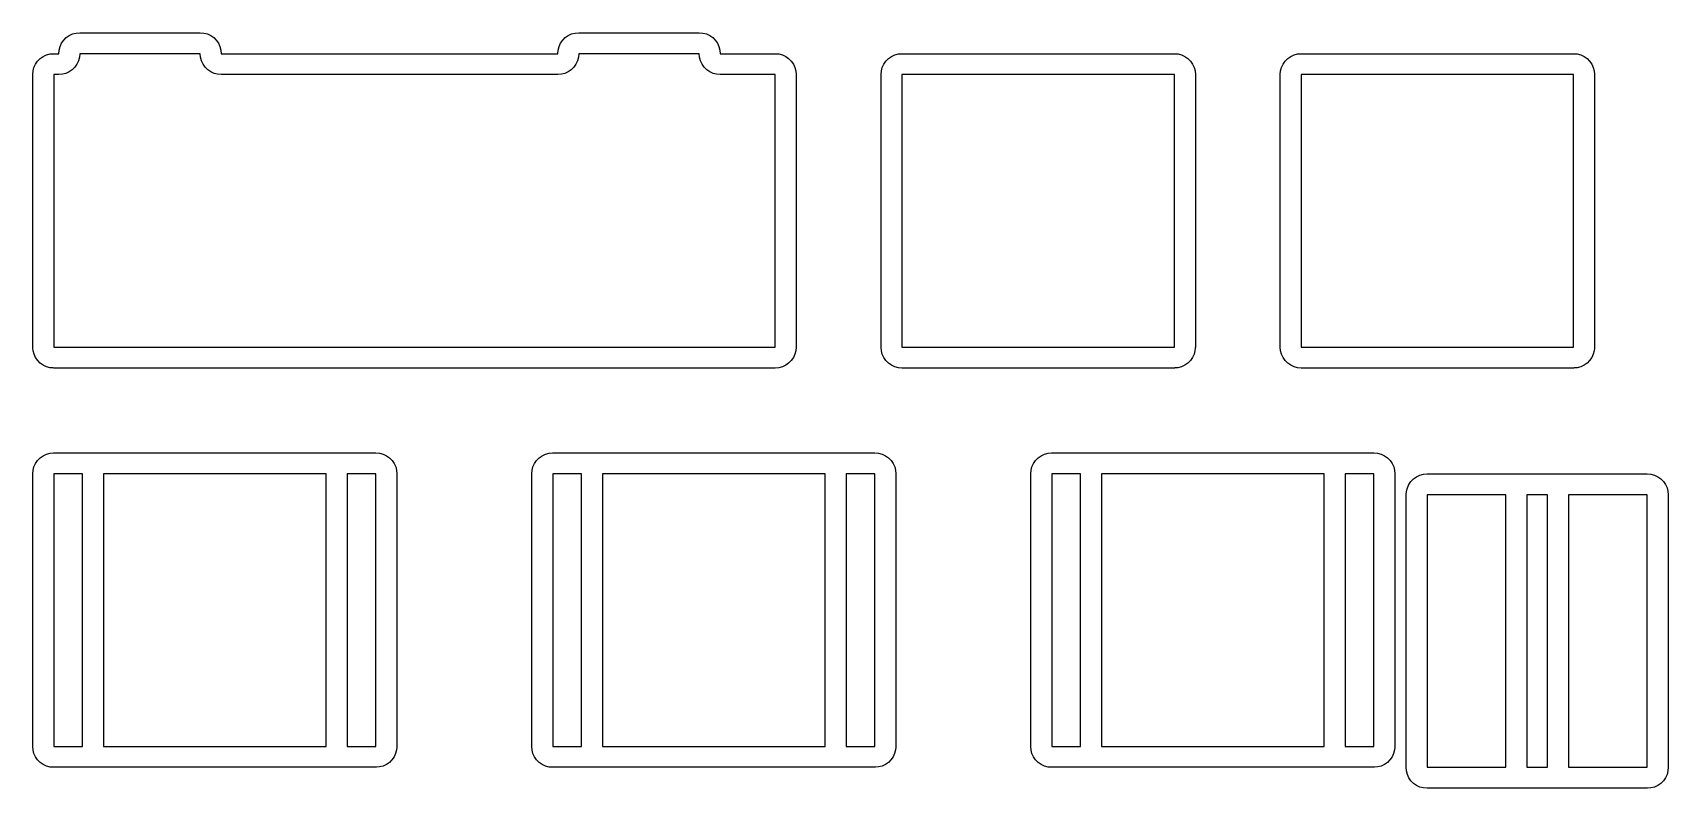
# Model space of a CAD drawing. Extents: x 2.4 to 14.3, y -7 to -3.4.
# Drawn here: x 2.517 to 5.59, y -6.991 to -5.572 of the extents above; entities that cross this region are included whole.
import ezdxf

# ---------------------------------------------------------------- set-up
doc = ezdxf.new("R2010")
doc.units = 0
doc.header["$MEASUREMENT"] = 0
doc.layers.add('BLACK', color=7, linetype='CONTINUOUS')

msp = doc.modelspace()

# ---------------------------------------------------------------- linework, layer by layer
at = {"layer": 'BLACK', "linetype": 'CONTINUOUS'}
for p, q in [((2.56856, -5.59751), (2.57146, -5.59129)), ((2.57146, -5.59129), (2.5754, -5.58567)), ((2.5754, -5.58567), (2.58025, -5.58081)), ((2.58025, -5.58081), (2.58588, -5.57688)), ((2.58588, -5.57688), (2.5921, -5.57398)), ((2.5921, -5.57398), (2.59873, -5.5722)), ((2.59873, -5.5722), (2.60556, -5.5716)), ((2.60556, -5.5716), (2.60556, -5.5716)), ((2.60556, -5.5716), (2.83194, -5.5716)), ((2.83194, -5.5716), (2.83194, -5.5716)), ((2.83194, -5.5716), (2.83878, -5.5722)), ((2.83194, -5.5716), (2.83194, -5.5716)), ((2.83878, -5.5722), (2.84541, -5.57398)), ((2.84541, -5.57398), (2.85162, -5.57688)), ((2.85162, -5.57688), (2.85725, -5.58082)), ((2.85725, -5.58082), (2.8621, -5.58567)), ((2.8621, -5.58567), (2.86603, -5.59129)), ((2.86603, -5.59129), (2.86893, -5.59751)), ((3.50606, -5.59751), (3.50896, -5.59129)), ((3.50896, -5.59129), (3.5129, -5.58567)), ((3.5129, -5.58567), (3.51775, -5.58081)), ((3.51775, -5.58081), (3.52338, -5.57688)), ((3.52338, -5.57688), (3.5296, -5.57398)), ((3.5296, -5.57398), (3.53623, -5.5722)), ((3.53623, -5.5722), (3.54306, -5.5716)), ((3.54306, -5.5716), (3.54306, -5.5716)), ((3.54306, -5.5716), (3.76944, -5.5716)), ((3.76944, -5.5716), (3.76944, -5.5716)), ((3.76944, -5.5716), (3.76944, -5.5716)), ((3.76944, -5.5716), (3.77628, -5.5722)), ((3.77628, -5.5722), (3.78291, -5.57398)), ((3.78291, -5.57398), (3.78912, -5.57688)), ((3.78912, -5.57688), (3.79475, -5.58082)), ((3.79475, -5.58082), (3.7996, -5.58567)), ((3.7996, -5.58567), (3.80353, -5.59129)), ((3.80353, -5.59129), (3.80643, -5.59751)), ((2.52644, -5.62504), (2.53129, -5.62019)), ((2.53129, -5.62019), (2.53691, -5.61625)), ((2.53691, -5.61625), (2.54313, -5.61335)), ((2.54313, -5.61335), (2.54976, -5.61157)), ((2.54976, -5.61157), (2.55656, -5.61098)), ((2.55656, -5.61098), (2.55659, -5.61097)), ((2.55659, -5.61097), (2.56619, -5.61097)), ((2.56619, -5.61097), (2.56679, -5.60414)), ((2.56619, -5.61097), (2.56619, -5.61097)), ((2.56679, -5.60414), (2.56856, -5.59751)), ((2.60496, -5.61781), (2.60319, -5.62444)), ((2.60556, -5.61097), (2.60496, -5.61781)), ((2.83194, -5.61097), (2.60556, -5.61097)), ((2.60556, -5.61097), (2.60556, -5.61097)), ((2.83194, -5.61098), (2.83194, -5.61097)), ((2.83194, -5.61097), (2.83194, -5.61097)), ((2.83194, -5.61099), (2.83194, -5.61098)), ((2.83194, -5.61098), (2.83194, -5.61098)), ((2.83194, -5.61098), (2.83194, -5.61098)), ((2.83254, -5.61781), (2.83194, -5.61099)), ((2.83431, -5.62444), (2.83254, -5.61781)), ((2.86893, -5.59751), (2.87071, -5.60414)), ((2.87071, -5.60414), (2.87131, -5.61097)), ((2.87131, -5.61097), (2.87131, -5.61097)), ((2.87131, -5.61097), (2.87131, -5.61097)), ((2.87131, -5.61097), (2.87131, -5.61097)), ((2.87131, -5.61097), (2.87131, -5.61097)), ((2.87131, -5.61097), (3.50369, -5.61097)), ((3.50369, -5.61097), (3.50429, -5.60414)), ((3.50369, -5.61097), (3.50369, -5.61097)), ((3.50429, -5.60414), (3.50606, -5.59751)), ((3.54246, -5.61781), (3.54069, -5.62444)), ((3.54306, -5.61097), (3.54246, -5.61781)), ((3.76944, -5.61097), (3.54306, -5.61097)), ((3.54306, -5.61097), (3.54306, -5.61097)), ((3.76944, -5.61098), (3.76944, -5.61097)), ((3.76944, -5.61097), (3.76944, -5.61097)), ((3.76944, -5.61099), (3.76944, -5.61098)), ((3.76944, -5.61098), (3.76944, -5.61098)), ((3.76944, -5.61098), (3.76944, -5.61098)), ((3.77004, -5.61781), (3.76944, -5.61099)), ((3.77181, -5.62444), (3.77004, -5.61781)), ((3.80643, -5.59751), (3.80821, -5.60414)), ((3.80821, -5.60414), (3.80881, -5.61097)), ((3.80881, -5.61097), (3.80881, -5.61097)), ((3.80881, -5.61097), (3.80881, -5.61097)), ((3.80881, -5.61097), (3.80881, -5.61097)), ((3.80881, -5.61097), (3.80881, -5.61097)), ((3.80881, -5.61097), (3.91216, -5.61097)), ((3.91216, -5.61097), (3.91216, -5.61097)), ((3.91216, -5.61097), (3.91216, -5.61097)), ((3.91216, -5.61097), (3.91899, -5.61157)), ((3.91899, -5.61157), (3.92562, -5.61335)), ((3.92562, -5.61335), (3.93184, -5.61625)), ((3.93184, -5.61625), (3.93746, -5.62019)), ((3.93746, -5.62019), (3.94231, -5.62504)), ((4.12019, -5.62504), (4.12504, -5.62019)), ((4.12504, -5.62019), (4.13066, -5.61625)), ((4.13066, -5.61625), (4.13688, -5.61335)), ((4.13688, -5.61335), (4.14351, -5.61157)), ((4.14351, -5.61157), (4.15034, -5.61097)), ((4.15034, -5.61097), (4.15034, -5.61097)), ((4.15034, -5.61097), (4.15034, -5.61097)), ((4.15034, -5.61097), (4.66216, -5.61097)), ((4.66216, -5.61097), (4.66216, -5.61097)), ((4.66216, -5.61097), (4.66899, -5.61157)), ((4.66216, -5.61097), (4.66216, -5.61097)), ((4.66899, -5.61157), (4.67562, -5.61335)), ((4.67562, -5.61335), (4.68184, -5.61625)), ((4.68184, -5.61625), (4.68746, -5.62019)), ((4.68746, -5.62019), (4.69231, -5.62504)), ((4.87019, -5.62504), (4.87504, -5.62019)), ((4.87504, -5.62019), (4.88066, -5.61625)), ((4.88066, -5.61625), (4.88688, -5.61335)), ((4.88688, -5.61335), (4.89351, -5.61157)), ((4.89351, -5.61157), (4.90034, -5.61097)), ((4.90034, -5.61097), (4.90034, -5.61097)), ((4.90034, -5.61097), (4.90034, -5.61097)), ((4.90034, -5.61097), (5.41216, -5.61097)), ((5.41216, -5.61097), (5.41216, -5.61097)), ((5.41216, -5.61097), (5.41899, -5.61157)), ((5.41216, -5.61097), (5.41216, -5.61097)), ((5.41899, -5.61157), (5.42562, -5.61335)), ((5.42562, -5.61335), (5.43184, -5.61625)), ((5.43184, -5.61625), (5.43746, -5.62019)), ((5.43746, -5.62019), (5.44231, -5.62504)), ((2.51722, -5.65034), (2.51782, -5.64351)), ((2.51722, -6.16216), (2.51722, -5.65034)), ((2.51722, -5.65034), (2.51722, -5.65034)), ((2.51722, -5.65034), (2.51722, -5.65034)), ((2.51782, -5.64351), (2.5196, -5.63688)), ((2.5196, -5.63688), (2.5225, -5.63066)), ((2.5225, -5.63066), (2.52644, -5.62504)), ((2.56619, -5.65034), (2.55659, -5.65034)), ((2.55659, -5.65034), (2.55659, -5.65034)), ((2.55659, -5.65034), (2.55659, -5.65034)), ((2.55659, -5.65034), (2.55659, -6.16128)), ((2.57303, -5.64975), (2.56619, -5.65034)), ((2.56619, -5.65034), (2.56619, -5.65034)), ((2.56619, -5.65034), (2.56619, -5.65034)), ((2.56619, -5.65034), (2.56619, -5.65034)), ((2.56619, -5.65034), (2.56619, -5.65034)), ((2.57966, -5.64797), (2.57303, -5.64975)), ((2.58588, -5.64507), (2.57966, -5.64797)), ((2.5915, -5.64113), (2.58588, -5.64507)), ((2.59635, -5.63628), (2.5915, -5.64113)), ((2.60029, -5.63066), (2.59635, -5.63628)), ((2.60319, -5.62444), (2.60029, -5.63066)), ((2.83721, -5.63066), (2.83431, -5.62444)), ((2.84115, -5.63628), (2.83721, -5.63066)), ((2.846, -5.64113), (2.84115, -5.63628)), ((2.85162, -5.64507), (2.846, -5.64113)), ((2.85784, -5.64797), (2.85162, -5.64507)), ((2.86447, -5.64975), (2.85784, -5.64797)), ((2.87131, -5.65034), (2.86447, -5.64975)), ((3.50369, -5.65034), (2.87131, -5.65034)), ((2.87131, -5.65034), (2.87131, -5.65034)), ((2.87131, -5.65034), (2.87131, -5.65034)), ((3.51053, -5.64975), (3.50369, -5.65034)), ((3.50369, -5.65034), (3.50369, -5.65034)), ((3.50369, -5.65034), (3.50369, -5.65034)), ((3.50369, -5.65034), (3.50369, -5.65034)), ((3.50369, -5.65034), (3.50369, -5.65034)), ((3.51716, -5.64797), (3.51053, -5.64975)), ((3.52338, -5.64507), (3.51716, -5.64797)), ((3.529, -5.64113), (3.52338, -5.64507)), ((3.53385, -5.63628), (3.529, -5.64113)), ((3.53779, -5.63066), (3.53385, -5.63628)), ((3.54069, -5.62444), (3.53779, -5.63066)), ((3.77471, -5.63066), (3.77181, -5.62444)), ((3.77865, -5.63628), (3.77471, -5.63066)), ((3.7835, -5.64113), (3.77865, -5.63628)), ((3.78912, -5.64507), (3.7835, -5.64113)), ((3.79534, -5.64797), (3.78912, -5.64507)), ((3.80197, -5.64975), (3.79534, -5.64797)), ((3.80881, -5.65034), (3.80197, -5.64975)), ((3.91215, -5.65034), (3.80881, -5.65034)), ((3.80881, -5.65034), (3.80881, -5.65034)), ((3.91216, -5.65035), (3.91215, -5.65034)), ((3.91215, -5.65034), (3.91215, -5.65034)), ((3.91215, -5.65034), (3.91215, -5.65034)), ((3.91216, -6.16216), (3.91216, -5.65035)), ((3.94231, -5.62504), (3.94625, -5.63066)), ((3.94625, -5.63066), (3.94915, -5.63688)), ((3.94915, -5.63688), (3.95093, -5.64351)), ((3.95093, -5.64351), (3.95153, -5.65034)), ((3.95153, -5.65034), (3.95153, -5.65034)), ((3.95153, -5.65034), (3.95153, -5.65034)), ((3.95153, -5.65034), (3.95153, -6.16216)), ((4.11097, -5.65034), (4.11157, -5.64351)), ((4.11097, -6.16216), (4.11097, -5.65034)), ((4.11097, -5.65034), (4.11097, -5.65034)), ((4.11097, -5.65034), (4.11097, -5.65034)), ((4.11157, -5.64351), (4.11335, -5.63688)), ((4.11335, -5.63688), (4.11625, -5.63066)), ((4.11625, -5.63066), (4.12019, -5.62504)), ((4.15035, -5.65034), (4.15034, -5.65035)), ((4.15034, -5.65035), (4.15034, -6.16215)), ((4.15035, -5.65034), (4.15035, -5.65034)), ((4.66215, -5.65034), (4.15035, -5.65034)), ((4.66216, -5.65035), (4.66215, -5.65034)), ((4.66215, -5.65034), (4.66215, -5.65034)), ((4.66216, -6.16129), (4.66216, -5.65035)), ((4.69231, -5.62504), (4.69625, -5.63066)), ((4.69625, -5.63066), (4.69915, -5.63688)), ((4.69915, -5.63688), (4.70093, -5.64351)), ((4.70093, -5.64351), (4.70153, -5.65034)), ((4.70153, -5.65034), (4.70153, -5.65034)), ((4.70153, -5.65034), (4.70153, -5.65034)), ((4.70153, -5.65034), (4.70153, -6.16216)), ((4.86097, -5.65034), (4.86157, -5.64351)), ((4.86097, -6.16216), (4.86097, -5.65034)), ((4.86097, -5.65034), (4.86097, -5.65034)), ((4.86097, -5.65034), (4.86097, -5.65034)), ((4.86157, -5.64351), (4.86335, -5.63688)), ((4.86335, -5.63688), (4.86625, -5.63066)), ((4.86625, -5.63066), (4.87019, -5.62504)), ((4.90035, -5.65034), (4.90034, -5.65035)), ((4.90034, -5.65035), (4.90034, -6.16215)), ((4.90035, -5.65034), (4.90035, -5.65034)), ((5.41215, -5.65034), (4.90035, -5.65034)), ((5.41216, -5.65035), (5.41215, -5.65034)), ((5.41215, -5.65034), (5.41215, -5.65034)), ((5.41216, -6.16129), (5.41216, -5.65035)), ((5.44231, -5.62504), (5.44625, -5.63066)), ((5.44625, -5.63066), (5.44915, -5.63688)), ((5.44915, -5.63688), (5.45093, -5.64351)), ((5.45093, -5.64351), (5.45153, -5.65034)), ((5.45153, -5.65034), (5.45153, -5.65034)), ((5.45153, -5.65034), (5.45153, -5.65034)), ((5.45153, -5.65034), (5.45153, -6.16216)), ((2.51751, -6.16416), (2.51722, -6.16216)), ((2.51793, -6.16895), (2.51751, -6.16416)), ((2.51971, -6.17558), (2.51793, -6.16895)), ((2.52261, -6.1818), (2.51971, -6.17558)), ((2.55659, -6.16128), (2.5567, -6.16211)), ((2.5567, -6.16211), (2.5567, -6.16211)), ((2.5567, -6.16211), (2.5567, -6.16211)), ((2.5567, -6.16211), (2.5567, -6.16211)), ((2.5567, -6.16211), (2.5567, -6.16211)), ((2.5567, -6.16211), (2.55704, -6.16216)), ((2.55704, -6.16216), (3.91216, -6.16216)), ((3.94915, -6.17562), (3.94625, -6.18184)), ((3.95093, -6.16899), (3.94915, -6.17562)), ((3.95153, -6.16216), (3.95093, -6.16899)), ((3.95153, -6.16216), (3.95153, -6.16216)), ((4.11157, -6.16899), (4.11097, -6.16216)), ((4.11097, -6.16216), (4.11097, -6.16216)), ((4.11097, -6.16216), (4.11097, -6.16216)), ((4.11335, -6.17562), (4.11157, -6.16899)), ((4.11625, -6.18184), (4.11335, -6.17562)), ((4.15034, -6.16215), (4.15034, -6.16215)), ((4.15034, -6.16215), (4.15035, -6.16216)), ((4.15035, -6.16216), (4.66171, -6.16216)), ((4.66171, -6.16216), (4.66205, -6.16211)), ((4.66205, -6.16211), (4.66216, -6.16129)), ((4.69904, -6.17558), (4.69614, -6.1818)), ((4.70082, -6.16895), (4.69904, -6.17558)), ((4.70124, -6.16416), (4.70082, -6.16895)), ((4.70153, -6.16216), (4.70124, -6.16416)), ((4.86157, -6.16899), (4.86097, -6.16216)), ((4.86097, -6.16216), (4.86097, -6.16216)), ((4.86097, -6.16216), (4.86097, -6.16216)), ((4.86335, -6.17562), (4.86157, -6.16899)), ((4.86625, -6.18184), (4.86335, -6.17562)), ((4.90034, -6.16215), (4.90034, -6.16215)), ((4.90034, -6.16215), (4.90035, -6.16216)), ((4.90035, -6.16216), (5.41171, -6.16216)), ((5.41171, -6.16216), (5.41205, -6.16211)), ((5.41205, -6.16211), (5.41216, -6.16129)), ((5.44904, -6.17558), (5.44614, -6.1818)), ((5.45082, -6.16895), (5.44904, -6.17558)), ((5.45124, -6.16416), (5.45082, -6.16895)), ((5.45153, -6.16216), (5.45124, -6.16416)), ((2.52654, -6.18742), (2.52261, -6.1818)), ((2.5314, -6.19227), (2.52654, -6.18742)), ((2.53702, -6.19621), (2.5314, -6.19227)), ((2.54324, -6.19911), (2.53702, -6.19621)), ((2.54987, -6.20088), (2.54324, -6.19911)), ((2.55565, -6.20139), (2.54987, -6.20088)), ((2.55659, -6.20153), (2.55565, -6.20139)), ((3.91215, -6.20153), (2.55659, -6.20153)), ((3.91216, -6.20153), (3.91215, -6.20153)), ((3.91899, -6.20093), (3.91216, -6.20153)), ((3.91216, -6.20153), (3.91216, -6.20153)), ((3.92562, -6.19915), (3.91899, -6.20093)), ((3.93184, -6.19625), (3.92562, -6.19915)), ((3.93746, -6.19232), (3.93184, -6.19625)), ((3.94232, -6.18746), (3.93746, -6.19232)), ((3.94625, -6.18184), (3.94232, -6.18746)), ((4.12019, -6.18746), (4.11625, -6.18184)), ((4.12504, -6.19231), (4.12019, -6.18746)), ((4.13066, -6.19625), (4.12504, -6.19231)), ((4.13688, -6.19915), (4.13066, -6.19625)), ((4.14351, -6.20093), (4.13688, -6.19915)), ((4.15034, -6.20153), (4.14351, -6.20093)), ((4.66216, -6.20153), (4.15034, -6.20153)), ((4.15034, -6.20153), (4.15034, -6.20153)), ((4.15034, -6.20153), (4.15034, -6.20153)), ((4.66307, -6.20139), (4.66216, -6.20153)), ((4.66888, -6.20089), (4.66307, -6.20139)), ((4.67551, -6.19911), (4.66888, -6.20089)), ((4.68173, -6.19621), (4.67551, -6.19911)), ((4.68735, -6.19227), (4.68173, -6.19621)), ((4.69221, -6.18742), (4.68735, -6.19227)), ((4.69614, -6.1818), (4.69221, -6.18742)), ((4.87019, -6.18746), (4.86625, -6.18184)), ((4.87504, -6.19231), (4.87019, -6.18746)), ((4.88066, -6.19625), (4.87504, -6.19231)), ((4.88688, -6.19915), (4.88066, -6.19625)), ((4.89351, -6.20093), (4.88688, -6.19915)), ((4.90034, -6.20153), (4.89351, -6.20093)), ((5.41216, -6.20153), (4.90034, -6.20153)), ((4.90034, -6.20153), (4.90034, -6.20153)), ((4.90034, -6.20153), (4.90034, -6.20153)), ((5.41307, -6.20139), (5.41216, -6.20153)), ((5.41888, -6.20089), (5.41307, -6.20139)), ((5.42551, -6.19911), (5.41888, -6.20089)), ((5.43173, -6.19621), (5.42551, -6.19911)), ((5.43735, -6.19227), (5.43173, -6.19621)), ((5.44221, -6.18742), (5.43735, -6.19227)), ((5.44614, -6.1818), (5.44221, -6.18742)), ((2.51782, -6.39351), (2.5196, -6.38688)), ((2.5196, -6.38688), (2.5225, -6.38066)), ((2.5225, -6.38066), (2.52644, -6.37504)), ((2.52644, -6.37504), (2.53129, -6.37019)), ((2.53129, -6.37019), (2.53691, -6.36625)), ((2.53691, -6.36625), (2.54313, -6.36335)), ((2.54313, -6.36335), (2.54976, -6.36157)), ((2.54976, -6.36157), (2.55656, -6.36098)), ((2.55656, -6.36098), (2.55659, -6.36097)), ((2.55659, -6.36097), (3.06841, -6.36097)), ((3.06841, -6.36097), (3.16216, -6.36097)), ((3.16216, -6.36097), (3.16216, -6.36097)), ((3.16216, -6.36097), (3.16216, -6.36097)), ((3.16216, -6.36097), (3.16899, -6.36157)), ((3.16899, -6.36157), (3.17562, -6.36335)), ((3.17562, -6.36335), (3.18184, -6.36625)), ((3.18184, -6.36625), (3.18746, -6.37019)), ((3.18746, -6.37019), (3.19231, -6.37504)), ((3.19231, -6.37504), (3.19625, -6.38066)), ((3.19625, -6.38066), (3.19915, -6.38688)), ((3.19915, -6.38688), (3.20093, -6.39351)), ((3.45532, -6.39351), (3.4571, -6.38688)), ((3.4571, -6.38688), (3.46, -6.38066)), ((3.46, -6.38066), (3.46394, -6.37504)), ((3.46394, -6.37504), (3.46879, -6.37019)), ((3.46879, -6.37019), (3.47441, -6.36625)), ((3.47441, -6.36625), (3.48063, -6.36335)), ((3.48063, -6.36335), (3.48726, -6.36157)), ((3.48726, -6.36157), (3.49406, -6.36098)), ((3.49406, -6.36098), (3.49409, -6.36097)), ((3.49409, -6.36097), (4.00591, -6.36097)), ((4.00591, -6.36097), (4.09966, -6.36097)), ((4.09966, -6.36097), (4.09966, -6.36097)), ((4.09966, -6.36097), (4.09966, -6.36097)), ((4.09966, -6.36097), (4.10649, -6.36157)), ((4.10649, -6.36157), (4.11312, -6.36335)), ((4.11312, -6.36335), (4.11934, -6.36625)), ((4.11934, -6.36625), (4.12496, -6.37019)), ((4.12496, -6.37019), (4.12981, -6.37504)), ((4.12981, -6.37504), (4.13375, -6.38066)), ((4.13375, -6.38066), (4.13665, -6.38688)), ((4.13665, -6.38688), (4.13843, -6.39351)), ((4.39282, -6.39351), (4.3946, -6.38688)), ((4.3946, -6.38688), (4.3975, -6.38066)), ((4.3975, -6.38066), (4.40144, -6.37504)), ((4.40144, -6.37504), (4.40629, -6.37019)), ((4.40629, -6.37019), (4.41191, -6.36625)), ((4.41191, -6.36625), (4.41813, -6.36335)), ((4.41813, -6.36335), (4.42476, -6.36157)), ((4.42476, -6.36157), (4.43156, -6.36098)), ((4.43156, -6.36098), (4.43159, -6.36097)), ((4.43159, -6.36097), (4.94341, -6.36097)), ((4.94341, -6.36097), (5.03716, -6.36097)), ((5.03716, -6.36097), (5.03716, -6.36097)), ((5.03716, -6.36097), (5.03716, -6.36097)), ((5.03716, -6.36097), (5.04399, -6.36157)), ((5.04399, -6.36157), (5.05062, -6.36335)), ((5.05062, -6.36335), (5.05684, -6.36625)), ((5.05684, -6.36625), (5.06246, -6.37019)), ((5.06246, -6.37019), (5.06731, -6.37504)), ((5.06731, -6.37504), (5.07125, -6.38066)), ((5.07125, -6.38066), (5.07415, -6.38688)), ((5.07415, -6.38688), (5.07593, -6.39351)), ((2.51722, -6.40034), (2.51782, -6.39351)), ((2.51722, -6.91216), (2.51722, -6.40034)), ((2.51722, -6.40034), (2.51722, -6.40034)), ((2.51722, -6.40034), (2.51722, -6.40034)), ((2.55659, -6.40034), (2.55659, -6.91216)), ((2.61097, -6.40034), (2.55659, -6.40034)), ((2.61097, -6.91216), (2.61097, -6.40034)), ((2.65035, -6.40034), (2.65034, -6.40035)), ((2.65034, -6.40035), (2.65034, -6.91215)), ((2.65035, -6.40034), (2.65035, -6.40034)), ((3.06841, -6.40034), (2.65035, -6.40034)), ((3.06841, -6.91129), (3.06841, -6.40034)), ((3.10778, -6.40034), (3.10778, -6.91216)), ((3.16215, -6.40034), (3.10778, -6.40034)), ((3.16216, -6.40035), (3.16215, -6.40034)), ((3.16215, -6.40034), (3.16215, -6.40034)), ((3.16216, -6.91129), (3.16216, -6.40035)), ((3.20093, -6.39351), (3.20153, -6.40034)), ((3.20153, -6.40034), (3.20153, -6.40034)), ((3.20153, -6.40034), (3.20153, -6.40034)), ((3.20153, -6.40034), (3.20153, -6.91216)), ((3.45472, -6.40034), (3.45532, -6.39351)), ((3.45472, -6.91216), (3.45472, -6.40034)), ((3.45472, -6.40034), (3.45472, -6.40034)), ((3.45472, -6.40034), (3.45472, -6.40034)), ((3.49409, -6.40034), (3.49409, -6.91216)), ((3.54847, -6.40034), (3.49409, -6.40034)), ((3.54847, -6.91216), (3.54847, -6.40034)), ((3.58785, -6.40034), (3.58784, -6.40035)), ((3.58784, -6.40035), (3.58784, -6.91215)), ((3.58785, -6.40034), (3.58785, -6.40034)), ((4.00591, -6.40034), (3.58785, -6.40034)), ((4.00591, -6.91129), (4.00591, -6.40034)), ((4.04528, -6.40034), (4.04528, -6.91216)), ((4.09965, -6.40034), (4.04528, -6.40034)), ((4.09966, -6.40035), (4.09965, -6.40034)), ((4.09965, -6.40034), (4.09965, -6.40034)), ((4.09966, -6.91129), (4.09966, -6.40035)), ((4.13843, -6.39351), (4.13903, -6.40034)), ((4.13903, -6.40034), (4.13903, -6.40034)), ((4.13903, -6.40034), (4.13903, -6.40034)), ((4.13903, -6.40034), (4.13903, -6.91216)), ((4.39222, -6.40034), (4.39282, -6.39351)), ((4.39222, -6.91216), (4.39222, -6.40034)), ((4.39222, -6.40034), (4.39222, -6.40034)), ((4.39222, -6.40034), (4.39222, -6.40034)), ((4.43159, -6.40034), (4.43159, -6.91216)), ((4.48597, -6.40034), (4.43159, -6.40034)), ((4.48597, -6.91216), (4.48597, -6.40034)), ((4.52535, -6.40034), (4.52534, -6.40035)), ((4.52534, -6.40035), (4.52534, -6.91215)), ((4.52535, -6.40034), (4.52535, -6.40034)), ((4.94341, -6.40034), (4.52535, -6.40034)), ((4.94341, -6.91129), (4.94341, -6.40034)), ((4.98278, -6.40034), (4.98278, -6.91216)), ((5.03715, -6.40034), (4.98278, -6.40034)), ((5.03716, -6.40035), (5.03715, -6.40034)), ((5.03715, -6.40034), (5.03715, -6.40034)), ((5.03716, -6.91129), (5.03716, -6.40035)), ((5.07593, -6.39351), (5.07653, -6.40034)), ((5.07653, -6.40034), (5.07653, -6.40034)), ((5.07653, -6.40034), (5.07653, -6.40034)), ((5.07653, -6.40034), (5.07653, -6.91216)), ((5.09982, -6.42625), (5.10272, -6.42003)), ((5.10272, -6.42003), (5.10665, -6.41441)), ((5.10665, -6.41441), (5.11151, -6.40956)), ((5.11151, -6.40956), (5.11713, -6.40562)), ((5.11713, -6.40562), (5.12335, -6.40272)), ((5.12335, -6.40272), (5.12997, -6.40094)), ((5.12997, -6.40094), (5.13678, -6.40035)), ((5.13678, -6.40035), (5.13681, -6.40034)), ((5.13681, -6.40034), (5.36319, -6.40034)), ((5.36319, -6.40034), (5.55069, -6.40034)), ((5.55069, -6.40034), (5.55753, -6.40094)), ((5.55753, -6.40094), (5.56415, -6.40272)), ((5.56415, -6.40272), (5.57037, -6.40562)), ((5.57037, -6.40562), (5.576, -6.40955)), ((5.576, -6.40955), (5.58085, -6.41441)), ((5.58085, -6.41441), (5.58478, -6.42003)), ((5.58478, -6.42003), (5.58769, -6.42625)), ((5.09744, -6.43971), (5.09804, -6.43288)), ((5.09744, -6.95153), (5.09744, -6.43971)), ((5.09744, -6.43971), (5.09744, -6.43971)), ((5.09744, -6.43971), (5.09744, -6.43971)), ((5.09804, -6.43288), (5.09982, -6.42625)), ((5.13681, -6.43971), (5.13681, -6.95153)), ((5.28494, -6.43971), (5.13681, -6.43971)), ((5.28494, -6.95153), (5.28494, -6.43971)), ((5.32431, -6.43971), (5.32431, -6.95153)), ((5.36319, -6.43971), (5.32431, -6.43971)), ((5.36319, -6.95152), (5.36319, -6.43971)), ((5.40256, -6.43971), (5.40256, -6.95153)), ((5.55069, -6.43971), (5.40256, -6.43971)), ((5.55069, -6.95152), (5.55069, -6.43971)), ((5.58769, -6.42625), (5.58946, -6.43288)), ((5.58946, -6.43288), (5.59006, -6.43971)), ((5.59006, -6.43971), (5.59006, -6.43971)), ((5.59006, -6.43971), (5.59006, -6.43971)), ((5.59006, -6.43971), (5.59006, -6.43971)), ((5.59006, -6.43971), (5.59006, -6.95153)), ((2.51782, -6.91899), (2.51722, -6.91216)), ((2.51722, -6.91216), (2.51722, -6.91216)), ((2.51722, -6.91216), (2.51722, -6.91216)), ((2.51722, -6.91216), (2.51722, -6.91216)), ((2.55659, -6.91216), (2.61097, -6.91216)), ((2.65034, -6.91215), (2.65034, -6.91215)), ((2.65034, -6.91215), (2.65035, -6.91216)), ((2.65035, -6.91216), (3.06797, -6.91216)), ((3.06797, -6.91216), (3.0683, -6.91211)), ((3.0683, -6.91211), (3.06841, -6.91129)), ((3.10778, -6.91216), (3.16171, -6.91216)), ((3.16171, -6.91216), (3.16205, -6.91211)), ((3.16205, -6.91211), (3.16216, -6.91129)), ((3.20153, -6.91216), (3.20124, -6.91416)), ((3.45532, -6.91899), (3.45472, -6.91216)), ((3.45472, -6.91216), (3.45472, -6.91216)), ((3.45472, -6.91216), (3.45472, -6.91216)), ((3.45472, -6.91216), (3.45472, -6.91216)), ((3.49409, -6.91216), (3.54847, -6.91216)), ((3.58784, -6.91215), (3.58784, -6.91215)), ((3.58784, -6.91215), (3.58785, -6.91216)), ((3.58785, -6.91216), (4.00547, -6.91216)), ((4.00547, -6.91216), (4.0058, -6.91211)), ((4.0058, -6.91211), (4.00591, -6.91129)), ((4.04528, -6.91216), (4.09921, -6.91216)), ((4.09921, -6.91216), (4.09955, -6.91211)), ((4.09955, -6.91211), (4.09966, -6.91129)), ((4.13903, -6.91216), (4.13874, -6.91416)), ((4.39282, -6.91899), (4.39222, -6.91216)), ((4.39222, -6.91216), (4.39222, -6.91216)), ((4.39222, -6.91216), (4.39222, -6.91216)), ((4.39222, -6.91216), (4.39222, -6.91216)), ((4.43159, -6.91216), (4.48597, -6.91216)), ((4.52534, -6.91215), (4.52534, -6.91215)), ((4.52534, -6.91215), (4.52535, -6.91216)), ((4.52535, -6.91216), (4.94297, -6.91216)), ((4.94297, -6.91216), (4.9433, -6.91211)), ((4.9433, -6.91211), (4.94341, -6.91129)), ((4.98278, -6.91216), (5.03671, -6.91216)), ((5.03671, -6.91216), (5.03705, -6.91211)), ((5.03705, -6.91211), (5.03716, -6.91129)), ((5.07653, -6.91216), (5.07624, -6.91416)), ((2.5196, -6.92562), (2.51782, -6.91899)), ((2.5225, -6.93184), (2.5196, -6.92562)), ((2.52644, -6.93746), (2.5225, -6.93184)), ((2.53129, -6.94232), (2.52644, -6.93746)), ((2.53691, -6.94625), (2.53129, -6.94232)), ((3.18735, -6.94227), (3.18173, -6.94621)), ((3.19221, -6.93742), (3.18735, -6.94227)), ((3.19614, -6.9318), (3.19221, -6.93742)), ((3.19904, -6.92558), (3.19614, -6.9318)), ((3.20082, -6.91895), (3.19904, -6.92558)), ((3.20124, -6.91416), (3.20082, -6.91895)), ((3.4571, -6.92562), (3.45532, -6.91899)), ((3.46, -6.93184), (3.4571, -6.92562)), ((3.46394, -6.93746), (3.46, -6.93184)), ((3.46879, -6.94232), (3.46394, -6.93746)), ((3.47441, -6.94625), (3.46879, -6.94232)), ((4.12485, -6.94227), (4.11923, -6.94621)), ((4.12971, -6.93742), (4.12485, -6.94227)), ((4.13364, -6.9318), (4.12971, -6.93742)), ((4.13654, -6.92558), (4.13364, -6.9318)), ((4.13832, -6.91895), (4.13654, -6.92558)), ((4.13874, -6.91416), (4.13832, -6.91895)), ((4.3946, -6.92562), (4.39282, -6.91899)), ((4.3975, -6.93184), (4.3946, -6.92562)), ((4.40144, -6.93746), (4.3975, -6.93184)), ((4.40629, -6.94232), (4.40144, -6.93746)), ((4.41191, -6.94625), (4.40629, -6.94232)), ((5.06235, -6.94227), (5.05673, -6.94621)), ((5.06721, -6.93742), (5.06235, -6.94227)), ((5.07114, -6.9318), (5.06721, -6.93742)), ((5.07404, -6.92558), (5.07114, -6.9318)), ((5.07582, -6.91895), (5.07404, -6.92558)), ((5.07624, -6.91416), (5.07582, -6.91895)), ((2.54313, -6.94915), (2.53691, -6.94625)), ((2.54976, -6.95093), (2.54313, -6.94915)), ((2.55659, -6.95153), (2.54976, -6.95093)), ((2.65034, -6.95153), (2.55659, -6.95153)), ((3.06841, -6.95153), (2.65034, -6.95153)), ((2.65034, -6.95153), (2.65034, -6.95153)), ((3.16216, -6.95153), (3.06841, -6.95153)), ((3.16307, -6.95139), (3.16216, -6.95153)), ((3.16888, -6.95089), (3.16307, -6.95139)), ((3.17551, -6.94911), (3.16888, -6.95089)), ((3.18173, -6.94621), (3.17551, -6.94911)), ((3.48063, -6.94915), (3.47441, -6.94625)), ((3.48726, -6.95093), (3.48063, -6.94915)), ((3.49409, -6.95153), (3.48726, -6.95093)), ((3.58784, -6.95153), (3.49409, -6.95153)), ((4.00591, -6.95153), (3.58784, -6.95153)), ((3.58784, -6.95153), (3.58784, -6.95153)), ((4.09966, -6.95153), (4.00591, -6.95153)), ((4.10057, -6.95139), (4.09966, -6.95153)), ((4.10638, -6.95089), (4.10057, -6.95139)), ((4.11301, -6.94911), (4.10638, -6.95089)), ((4.11923, -6.94621), (4.11301, -6.94911)), ((4.41813, -6.94915), (4.41191, -6.94625)), ((4.42476, -6.95093), (4.41813, -6.94915)), ((4.43159, -6.95153), (4.42476, -6.95093)), ((4.52534, -6.95153), (4.43159, -6.95153)), ((4.94341, -6.95153), (4.52534, -6.95153)), ((4.52534, -6.95153), (4.52534, -6.95153)), ((5.03716, -6.95153), (4.94341, -6.95153)), ((5.03807, -6.95139), (5.03716, -6.95153)), ((5.04388, -6.95089), (5.03807, -6.95139)), ((5.05051, -6.94911), (5.04388, -6.95089)), ((5.05673, -6.94621), (5.05051, -6.94911)), ((5.09804, -6.95836), (5.09744, -6.95153)), ((5.09744, -6.95153), (5.09744, -6.95153)), ((5.09744, -6.95153), (5.09744, -6.95153)), ((5.09744, -6.95153), (5.09744, -6.95153)), ((5.09981, -6.96499), (5.09804, -6.95836)), ((5.10272, -6.97121), (5.09981, -6.96499)), ((5.10665, -6.97683), (5.10272, -6.97121)), ((5.13681, -6.95153), (5.28494, -6.95153)), ((5.32431, -6.95153), (5.36319, -6.95153)), ((5.36319, -6.95153), (5.36319, -6.95152)), ((5.40256, -6.95153), (5.55069, -6.95153)), ((5.55069, -6.95153), (5.55069, -6.95152)), ((5.58478, -6.97121), (5.58085, -6.97683)), ((5.58768, -6.96499), (5.58478, -6.97121)), ((5.58946, -6.95836), (5.58768, -6.96499)), ((5.59006, -6.95153), (5.58946, -6.95836)), ((5.59006, -6.95153), (5.59006, -6.95153)), ((5.59006, -6.95153), (5.59006, -6.95153)), ((5.1115, -6.98169), (5.10665, -6.97683)), ((5.11713, -6.98562), (5.1115, -6.98169)), ((5.12335, -6.98852), (5.11713, -6.98562)), ((5.12997, -6.9903), (5.12335, -6.98852)), ((5.13681, -6.9909), (5.12997, -6.9903)), ((5.32431, -6.9909), (5.13681, -6.9909)), ((5.36319, -6.9909), (5.32431, -6.9909)), ((5.55069, -6.9909), (5.36319, -6.9909)), ((5.55072, -6.99089), (5.55069, -6.9909)), ((5.55753, -6.9903), (5.55072, -6.99089)), ((5.56415, -6.98852), (5.55753, -6.9903)), ((5.57037, -6.98562), (5.56415, -6.98852)), ((5.57599, -6.98168), (5.57037, -6.98562)), ((5.58085, -6.97683), (5.57599, -6.98168))]:
    msp.add_line(p, q, dxfattribs=at)

doc.saveas('drawing.dxf')
